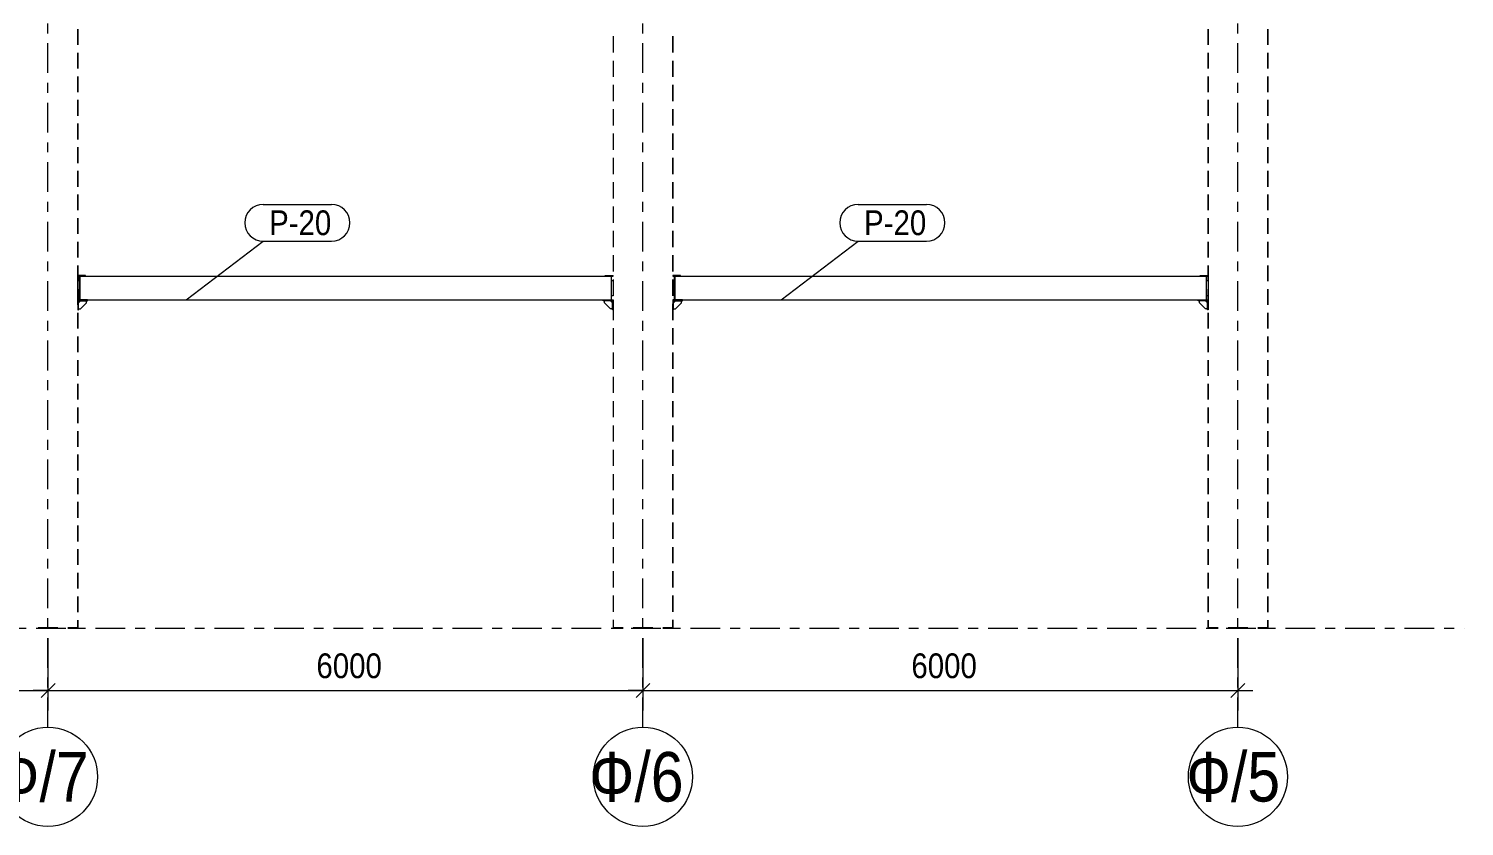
# Model space of a CAD drawing. Header units: millimetres. Extents: x -423 to 766, y -621 to 220.
# Drawn here: x 91.2 to 236, y -256.9 to -176.5 of the extents above; entities that cross this region are included whole.
import ezdxf

# ---------------------------------------------------------------- set-up
doc = ezdxf.new("R2010")
doc.units = ezdxf.units.MM
doc.linetypes.add('XKITLINE00', pattern=[0])
doc.linetypes.add('XKITLINE03', pattern=[6, 3, -1, 1, -1])
for name, color, linetype, lineweight in [('Part', 2, 'Continuous', 0), ('PartMark', 3, 'Continuous', 0), ('ReferenceModel', 1, 'Continuous', 0), ('S-GRID', 1, 'Continuous', 0), ('Z-DIMENSIONS', 1, 'Continuous', 0)]:
    doc.layers.add(name, color=color, linetype=linetype, lineweight=lineweight)
doc.styles.add('GOST type A', font='ARIAL.TTF')

msp = doc.modelspace()

# ---------------------------------------------------------------- linework, layer by layer
at = {"layer": 'Part', "linetype": 'XKITLINE00', "lineweight": 0}
for p, q in [((96.93, -201.35), (96.13, -201.35)), ((96.13, -201.35), (96.13, -201.43)), ((96.13, -201.43), (96.33, -201.43)), ((96.13, -201.88), (96.29, -201.88)), ((96.13, -203.38), (96.13, -201.88)), ((96.29, -201.47), (96.29, -203.79)), ((96.29, -201.47), (96.33, -201.47)), ((96.33, -201.43), (96.33, -203.83)), ((96.33, -201.43), (149.93, -201.43)), ((96.93, -201.43), (96.93, -201.35)), ((149.33, -201.43), (149.33, -201.35)), ((149.33, -201.35), (150.13, -201.35)), ((149.93, -201.43), (150.13, -201.43)), ((149.93, -201.43), (149.93, -203.83)), ((149.97, -201.47), (149.93, -201.47)), ((149.97, -203.79), (149.97, -201.47)), ((149.97, -201.88), (150.13, -201.88)), ((150.13, -201.43), (150.13, -201.35)), ((150.13, -201.88), (150.13, -203.38)), ((156.93, -201.35), (156.13, -201.35)), ((156.13, -201.35), (156.13, -201.43)), ((156.13, -201.43), (156.33, -201.43)), ((156.13, -201.88), (156.29, -201.88)), ((156.13, -203.38), (156.13, -201.88)), ((156.29, -201.47), (156.29, -203.79)), ((156.29, -201.47), (156.33, -201.47)), ((156.33, -201.43), (156.33, -203.83)), ((156.33, -201.43), (209.93, -201.43)), ((156.93, -201.43), (156.93, -201.35)), ((209.33, -201.43), (209.33, -201.35)), ((209.33, -201.35), (210.13, -201.35)), ((209.93, -201.43), (210.13, -201.43)), ((209.93, -201.43), (209.93, -203.83)), ((209.97, -201.47), (209.93, -201.47)), ((209.97, -203.79), (209.97, -201.47)), ((209.97, -201.88), (210.13, -201.88)), ((210.13, -201.43), (210.13, -201.35)), ((210.13, -201.88), (210.13, -203.38)), ((96.29, -203.38), (96.13, -203.38)), ((96.13, -203.83), (96.13, -204.83)), ((97.13, -203.83), (96.13, -203.83)), ((96.21, -204.11), (96.41, -203.91)), ((96.21, -204.83), (96.21, -203.91)), ((96.21, -203.91), (97.13, -203.91)), ((96.29, -203.79), (96.33, -203.79)), ((96.33, -203.83), (149.93, -203.83)), ((96.41, -204.71), (97.01, -204.11)), ((97.01, -204.11), (97.01, -203.91)), ((97.13, -203.91), (97.13, -203.83)), ((149.13, -203.91), (149.13, -203.83)), ((149.13, -203.83), (150.13, -203.83)), ((150.05, -203.91), (149.13, -203.91)), ((149.25, -204.11), (149.25, -203.91)), ((149.85, -204.71), (149.25, -204.11)), ((150.05, -204.11), (149.85, -203.91)), ((149.93, -203.79), (149.97, -203.79)), ((149.97, -203.38), (150.13, -203.38)), ((150.05, -204.83), (150.05, -203.91)), ((150.13, -203.83), (150.13, -204.83)), ((156.29, -203.38), (156.13, -203.38)), ((156.13, -203.83), (156.13, -204.83)), ((157.13, -203.83), (156.13, -203.83)), ((156.21, -204.11), (156.41, -203.91)), ((156.21, -204.83), (156.21, -203.91)), ((156.21, -203.91), (157.13, -203.91)), ((156.29, -203.79), (156.33, -203.79)), ((156.33, -203.83), (209.93, -203.83)), ((156.41, -204.71), (157.01, -204.11)), ((157.01, -204.11), (157.01, -203.91)), ((157.13, -203.91), (157.13, -203.83)), ((209.13, -203.91), (209.13, -203.83)), ((209.13, -203.83), (210.13, -203.83)), ((210.05, -203.91), (209.13, -203.91)), ((209.25, -204.11), (209.25, -203.91)), ((209.85, -204.71), (209.25, -204.11)), ((210.05, -204.11), (209.85, -203.91)), ((209.93, -203.79), (209.97, -203.79)), ((209.97, -203.38), (210.13, -203.38)), ((210.05, -204.83), (210.05, -203.91)), ((210.13, -203.83), (210.13, -204.83)), ((96.13, -204.83), (96.21, -204.83)), ((96.21, -204.71), (96.41, -204.71)), ((150.05, -204.71), (149.85, -204.71)), ((150.13, -204.83), (150.05, -204.83)), ((156.13, -204.83), (156.21, -204.83)), ((156.21, -204.71), (156.41, -204.71)), ((210.05, -204.71), (209.85, -204.71)), ((210.13, -204.83), (210.05, -204.83))]:
    msp.add_line(p, q, dxfattribs=at)
at = {"layer": 'PartMark', "linetype": 'XKITLINE00', "lineweight": 0}
for p, q in [((114.83, -194.19), (121.73, -194.19)), ((174.83, -194.19), (181.73, -194.19)), ((107.06, -203.82), (114.83, -197.89)), ((114.83, -197.89), (121.73, -197.89)), ((167.06, -203.82), (174.83, -197.89)), ((174.83, -197.89), (181.73, -197.89))]:
    msp.add_line(p, q, dxfattribs=at)
for centre, start, end in [((114.83, -196.04), 90, 270), ((121.73, -196.04), 270, 90), ((174.83, -196.04), 90, 270), ((181.73, -196.04), 270, 90)]:
    msp.add_arc(centre, 1.85, start, end, dxfattribs=at)
at = {"layer": 'ReferenceModel', "linetype": 'XKITLINE00', "lineweight": 0}
for p, q in [((96.13, -176.5), (96.13, -178.09)), ((96.13, -178.09), (96.13, -176.5)), ((96.13, -176.5), (96.13, -178.09)), ((210.13, -176.5), (210.13, -178.09)), ((210.13, -178.09), (210.13, -176.5)), ((210.13, -176.5), (210.13, -178.09)), ((216.13, -176.5), (216.13, -178.09)), ((216.13, -178.09), (216.13, -176.5)), ((216.13, -176.5), (216.13, -178.09)), ((150.13, -177.23), (150.13, -178.87)), ((150.13, -177.23), (150.13, -178.87)), ((150.13, -177.23), (150.13, -178.87)), ((156.13, -177.23), (156.13, -178.87)), ((156.13, -177.23), (156.13, -178.87)), ((156.13, -178.87), (156.13, -177.23)), ((96.13, -178.88), (96.13, -180.47)), ((96.13, -180.47), (96.13, -178.88)), ((96.13, -178.88), (96.13, -180.47)), ((210.13, -178.88), (210.13, -180.47)), ((210.13, -180.47), (210.13, -178.88)), ((210.13, -178.88), (210.13, -180.47)), ((216.13, -178.88), (216.13, -180.47)), ((216.13, -180.47), (216.13, -178.88)), ((216.13, -178.88), (216.13, -180.47)), ((150.13, -179.69), (150.13, -181.32)), ((150.13, -179.69), (150.13, -181.32)), ((150.13, -179.69), (150.13, -181.32)), ((156.13, -179.69), (156.13, -181.32)), ((156.13, -179.69), (156.13, -181.32)), ((156.13, -181.32), (156.13, -179.69)), ((96.13, -181.27), (96.13, -182.86)), ((96.13, -182.86), (96.13, -181.27)), ((96.13, -181.27), (96.13, -182.86)), ((150.13, -182.14), (150.13, -183.77)), ((150.13, -182.14), (150.13, -183.77)), ((150.13, -182.14), (150.13, -183.77)), ((156.13, -182.14), (156.13, -183.77)), ((156.13, -182.14), (156.13, -183.77)), ((156.13, -183.77), (156.13, -182.14)), ((210.13, -181.27), (210.13, -182.86)), ((210.13, -182.86), (210.13, -181.27)), ((210.13, -181.27), (210.13, -182.86)), ((216.13, -181.27), (216.13, -182.86)), ((216.13, -182.86), (216.13, -181.27)), ((216.13, -181.27), (216.13, -182.86)), ((96.13, -183.65), (96.13, -185.24)), ((96.13, -185.24), (96.13, -183.65)), ((96.13, -183.65), (96.13, -185.24)), ((210.13, -183.65), (210.13, -185.24)), ((210.13, -185.24), (210.13, -183.65)), ((210.13, -183.65), (210.13, -185.24)), ((216.13, -183.65), (216.13, -185.24)), ((216.13, -185.24), (216.13, -183.65)), ((216.13, -183.65), (216.13, -185.24)), ((150.13, -184.59), (150.13, -186.23)), ((150.13, -184.59), (150.13, -186.23)), ((150.13, -184.59), (150.13, -186.23)), ((156.13, -184.59), (156.13, -186.23)), ((156.13, -184.59), (156.13, -186.23)), ((156.13, -186.23), (156.13, -184.59)), ((96.13, -186.04), (96.13, -187.63)), ((96.13, -187.63), (96.13, -186.04)), ((96.13, -186.04), (96.13, -187.63)), ((210.13, -186.04), (210.13, -187.63)), ((210.13, -187.63), (210.13, -186.04)), ((210.13, -186.04), (210.13, -187.63)), ((216.13, -186.04), (216.13, -187.63)), ((216.13, -187.63), (216.13, -186.04)), ((216.13, -186.04), (216.13, -187.63)), ((150.13, -187.04), (150.13, -188.68)), ((150.13, -187.04), (150.13, -188.68)), ((150.13, -187.04), (150.13, -188.68)), ((156.13, -187.04), (156.13, -188.68)), ((156.13, -187.04), (156.13, -188.68)), ((156.13, -188.68), (156.13, -187.04)), ((96.13, -188.42), (96.13, -190.01)), ((96.13, -190.01), (96.13, -188.42)), ((96.13, -188.42), (96.13, -190.01)), ((150.13, -189.5), (150.13, -191.13)), ((150.13, -189.5), (150.13, -191.13)), ((150.13, -189.5), (150.13, -191.13)), ((156.13, -189.5), (156.13, -191.13)), ((156.13, -189.5), (156.13, -191.13)), ((156.13, -191.13), (156.13, -189.5)), ((210.13, -188.42), (210.13, -190.01)), ((210.13, -190.01), (210.13, -188.42)), ((210.13, -188.42), (210.13, -190.01)), ((216.13, -188.42), (216.13, -190.01)), ((216.13, -190.01), (216.13, -188.42)), ((216.13, -188.42), (216.13, -190.01)), ((96.13, -190.81), (96.13, -192.4)), ((96.13, -192.4), (96.13, -190.81)), ((96.13, -190.81), (96.13, -192.4)), ((210.13, -190.81), (210.13, -192.4)), ((210.13, -192.4), (210.13, -190.81)), ((210.13, -190.81), (210.13, -192.4)), ((216.13, -190.81), (216.13, -192.4)), ((216.13, -192.4), (216.13, -190.81)), ((216.13, -190.81), (216.13, -192.4)), ((150.13, -191.95), (150.13, -193.59)), ((150.13, -191.95), (150.13, -193.59)), ((150.13, -191.95), (150.13, -193.59)), ((156.13, -191.95), (156.13, -193.59)), ((156.13, -191.95), (156.13, -193.59)), ((156.13, -193.59), (156.13, -191.95)), ((96.13, -193.19), (96.13, -194.78)), ((96.13, -194.78), (96.13, -193.19)), ((96.13, -193.19), (96.13, -194.78)), ((210.13, -193.19), (210.13, -194.78)), ((210.13, -194.78), (210.13, -193.19)), ((210.13, -193.19), (210.13, -194.78)), ((216.13, -193.19), (216.13, -194.78)), ((216.13, -194.78), (216.13, -193.19)), ((216.13, -193.19), (216.13, -194.78)), ((150.13, -194.4), (150.13, -196.04)), ((150.13, -194.4), (150.13, -196.04)), ((150.13, -194.4), (150.13, -196.04)), ((156.13, -194.4), (156.13, -196.04)), ((156.13, -194.4), (156.13, -196.04)), ((156.13, -196.04), (156.13, -194.4)), ((96.13, -195.58), (96.13, -197.17)), ((96.13, -197.17), (96.13, -195.58)), ((96.13, -195.58), (96.13, -197.17)), ((150.13, -196.86), (150.13, -198.49)), ((150.13, -196.86), (150.13, -198.49)), ((150.13, -196.86), (150.13, -198.49)), ((156.13, -196.86), (156.13, -198.49)), ((156.13, -196.86), (156.13, -198.49)), ((156.13, -198.49), (156.13, -196.86)), ((210.13, -195.58), (210.13, -197.17)), ((210.13, -197.17), (210.13, -195.58)), ((210.13, -195.58), (210.13, -197.17)), ((216.13, -195.58), (216.13, -197.17)), ((216.13, -197.17), (216.13, -195.58)), ((216.13, -195.58), (216.13, -197.17)), ((96.13, -197.97), (96.13, -199.56)), ((96.13, -199.56), (96.13, -197.97)), ((96.13, -197.97), (96.13, -199.56)), ((210.13, -197.97), (210.13, -199.56)), ((210.13, -199.56), (210.13, -197.97)), ((210.13, -197.97), (210.13, -199.56)), ((216.13, -197.97), (216.13, -199.56)), ((216.13, -199.56), (216.13, -197.97)), ((216.13, -197.97), (216.13, -199.56)), ((150.13, -199.31), (150.13, -200.95)), ((150.13, -199.31), (150.13, -200.95)), ((150.13, -199.31), (150.13, -200.95)), ((156.13, -199.31), (156.13, -200.95)), ((156.13, -199.31), (156.13, -200.95)), ((156.13, -200.95), (156.13, -199.31)), ((96.13, -200.35), (96.13, -201.94)), ((96.13, -201.94), (96.13, -200.35)), ((96.13, -200.35), (96.13, -201.94)), ((210.13, -200.35), (210.13, -201.94)), ((210.13, -201.94), (210.13, -200.35)), ((210.13, -200.35), (210.13, -201.94)), ((216.13, -200.35), (216.13, -201.94)), ((216.13, -201.94), (216.13, -200.35)), ((216.13, -200.35), (216.13, -201.94)), ((150.13, -201.76), (150.13, -203.4)), ((150.13, -201.76), (150.13, -203.4)), ((150.13, -201.76), (150.13, -203.4)), ((156.13, -201.76), (156.13, -203.4)), ((156.13, -201.76), (156.13, -203.4)), ((156.13, -203.4), (156.13, -201.76)), ((96.13, -202.74), (96.13, -204.33)), ((96.13, -204.33), (96.13, -202.74)), ((96.13, -202.74), (96.13, -204.33)), ((210.13, -202.74), (210.13, -204.33)), ((210.13, -204.33), (210.13, -202.74)), ((210.13, -202.74), (210.13, -204.33)), ((216.13, -202.74), (216.13, -204.33)), ((216.13, -204.33), (216.13, -202.74)), ((216.13, -202.74), (216.13, -204.33)), ((96.13, -205.12), (96.13, -206.71)), ((96.13, -206.71), (96.13, -205.12)), ((96.13, -205.12), (96.13, -206.71)), ((150.13, -204.22), (150.13, -205.85)), ((150.13, -204.22), (150.13, -205.85)), ((150.13, -204.22), (150.13, -205.85)), ((156.13, -204.22), (156.13, -205.85)), ((156.13, -204.22), (156.13, -205.85)), ((156.13, -205.85), (156.13, -204.22)), ((210.13, -205.12), (210.13, -206.71)), ((210.13, -206.71), (210.13, -205.12)), ((210.13, -205.12), (210.13, -206.71)), ((216.13, -205.12), (216.13, -206.71)), ((216.13, -206.71), (216.13, -205.12)), ((216.13, -205.12), (216.13, -206.71)), ((150.13, -206.67), (150.13, -208.31)), ((150.13, -206.67), (150.13, -208.31)), ((150.13, -206.67), (150.13, -208.31)), ((156.13, -206.67), (156.13, -208.31)), ((156.13, -206.67), (156.13, -208.31)), ((156.13, -208.31), (156.13, -206.67)), ((96.13, -207.51), (96.13, -209.1)), ((96.13, -209.1), (96.13, -207.51)), ((96.13, -207.51), (96.13, -209.1)), ((210.13, -207.51), (210.13, -209.1)), ((210.13, -209.1), (210.13, -207.51)), ((210.13, -207.51), (210.13, -209.1)), ((216.13, -207.51), (216.13, -209.1)), ((216.13, -209.1), (216.13, -207.51)), ((216.13, -207.51), (216.13, -209.1)), ((96.13, -209.89), (96.13, -211.48)), ((96.13, -211.48), (96.13, -209.89)), ((96.13, -209.89), (96.13, -211.48)), ((150.13, -209.12), (150.13, -210.76)), ((150.13, -209.12), (150.13, -210.76)), ((150.13, -209.12), (150.13, -210.76)), ((156.13, -209.12), (156.13, -210.76)), ((156.13, -209.12), (156.13, -210.76)), ((156.13, -210.76), (156.13, -209.12)), ((210.13, -209.89), (210.13, -211.48)), ((210.13, -211.48), (210.13, -209.89)), ((210.13, -209.89), (210.13, -211.48)), ((216.13, -209.89), (216.13, -211.48)), ((216.13, -211.48), (216.13, -209.89)), ((216.13, -209.89), (216.13, -211.48)), ((96.13, -212.28), (96.13, -213.87)), ((96.13, -213.87), (96.13, -212.28)), ((96.13, -212.28), (96.13, -213.87)), ((150.13, -211.58), (150.13, -213.21)), ((150.13, -211.58), (150.13, -213.21)), ((150.13, -211.58), (150.13, -213.21)), ((156.13, -211.58), (156.13, -213.21)), ((156.13, -211.58), (156.13, -213.21)), ((156.13, -213.21), (156.13, -211.58)), ((210.13, -212.28), (210.13, -213.87)), ((210.13, -213.87), (210.13, -212.28)), ((210.13, -212.28), (210.13, -213.87)), ((216.13, -212.28), (216.13, -213.87)), ((216.13, -213.87), (216.13, -212.28)), ((216.13, -212.28), (216.13, -213.87)), ((150.13, -214.03), (150.13, -215.66)), ((150.13, -214.03), (150.13, -215.66)), ((150.13, -214.03), (150.13, -215.66)), ((156.13, -214.03), (156.13, -215.66)), ((156.13, -214.03), (156.13, -215.66)), ((156.13, -215.66), (156.13, -214.03)), ((96.13, -214.66), (96.13, -216.25)), ((96.13, -216.25), (96.13, -214.66)), ((96.13, -214.66), (96.13, -216.25)), ((210.13, -214.66), (210.13, -216.25)), ((210.13, -216.25), (210.13, -214.66)), ((210.13, -214.66), (210.13, -216.25)), ((216.13, -214.66), (216.13, -216.25)), ((216.13, -216.25), (216.13, -214.66)), ((216.13, -214.66), (216.13, -216.25)), ((96.13, -217.05), (96.13, -218.64)), ((96.13, -218.64), (96.13, -217.05)), ((96.13, -217.05), (96.13, -218.64)), ((150.13, -216.48), (150.13, -218.12)), ((150.13, -216.48), (150.13, -218.12)), ((150.13, -216.48), (150.13, -218.12)), ((156.13, -216.48), (156.13, -218.12)), ((156.13, -216.48), (156.13, -218.12)), ((156.13, -218.12), (156.13, -216.48)), ((210.13, -217.05), (210.13, -218.64)), ((210.13, -218.64), (210.13, -217.05)), ((210.13, -217.05), (210.13, -218.64)), ((216.13, -217.05), (216.13, -218.64)), ((216.13, -218.64), (216.13, -217.05)), ((216.13, -217.05), (216.13, -218.64)), ((96.13, -219.43), (96.13, -221.02)), ((96.13, -221.02), (96.13, -219.43)), ((96.13, -219.43), (96.13, -221.02)), ((150.13, -218.94), (150.13, -220.57)), ((150.13, -218.94), (150.13, -220.57)), ((150.13, -218.94), (150.13, -220.57)), ((156.13, -218.94), (156.13, -220.57)), ((156.13, -218.94), (156.13, -220.57)), ((156.13, -220.57), (156.13, -218.94)), ((210.13, -219.43), (210.13, -221.02)), ((210.13, -221.02), (210.13, -219.43)), ((210.13, -219.43), (210.13, -221.02)), ((216.13, -219.43), (216.13, -221.02)), ((216.13, -221.02), (216.13, -219.43)), ((216.13, -219.43), (216.13, -221.02)), ((150.13, -221.39), (150.13, -223.02)), ((150.13, -221.39), (150.13, -223.02)), ((150.13, -221.39), (150.13, -223.02)), ((156.13, -221.39), (156.13, -223.02)), ((156.13, -221.39), (156.13, -223.02)), ((156.13, -223.02), (156.13, -221.39)), ((96.13, -221.82), (96.13, -223.41)), ((96.13, -223.41), (96.13, -221.82)), ((96.13, -221.82), (96.13, -223.41)), ((210.13, -221.82), (210.13, -223.41)), ((210.13, -223.41), (210.13, -221.82)), ((210.13, -221.82), (210.13, -223.41)), ((216.13, -221.82), (216.13, -223.41)), ((216.13, -223.41), (216.13, -221.82)), ((216.13, -221.82), (216.13, -223.41)), ((96.13, -224.2), (96.13, -225.79)), ((96.13, -225.79), (96.13, -224.2)), ((96.13, -224.2), (96.13, -225.79)), ((150.13, -223.84), (150.13, -225.48)), ((150.13, -223.84), (150.13, -225.48)), ((150.13, -223.84), (150.13, -225.48)), ((156.13, -223.84), (156.13, -225.48)), ((156.13, -223.84), (156.13, -225.48)), ((156.13, -225.48), (156.13, -223.84)), ((210.13, -224.2), (210.13, -225.79)), ((210.13, -225.79), (210.13, -224.2)), ((210.13, -224.2), (210.13, -225.79)), ((216.13, -224.2), (216.13, -225.79)), ((216.13, -225.79), (216.13, -224.2)), ((216.13, -224.2), (216.13, -225.79)), ((96.13, -226.59), (96.13, -228.18)), ((96.13, -228.18), (96.13, -226.59)), ((96.13, -226.59), (96.13, -228.18)), ((150.13, -226.29), (150.13, -227.93)), ((150.13, -226.29), (150.13, -227.93)), ((150.13, -226.29), (150.13, -227.93)), ((156.13, -226.29), (156.13, -227.93)), ((156.13, -226.29), (156.13, -227.93)), ((156.13, -227.93), (156.13, -226.29)), ((210.13, -226.59), (210.13, -228.18)), ((210.13, -228.18), (210.13, -226.59)), ((210.13, -226.59), (210.13, -228.18)), ((216.13, -226.59), (216.13, -228.18)), ((216.13, -228.18), (216.13, -226.59)), ((216.13, -226.59), (216.13, -228.18)), ((96.13, -228.97), (96.13, -230.56)), ((96.13, -230.56), (96.13, -228.97)), ((96.13, -228.97), (96.13, -230.56)), ((150.13, -228.75), (150.13, -230.38)), ((150.13, -228.75), (150.13, -230.38)), ((150.13, -228.75), (150.13, -230.38)), ((156.13, -228.75), (156.13, -230.38)), ((156.13, -228.75), (156.13, -230.38)), ((156.13, -230.38), (156.13, -228.75)), ((210.13, -228.97), (210.13, -230.56)), ((210.13, -230.56), (210.13, -228.97)), ((210.13, -228.97), (210.13, -230.56)), ((216.13, -228.97), (216.13, -230.56)), ((216.13, -230.56), (216.13, -228.97)), ((216.13, -228.97), (216.13, -230.56)), ((96.13, -231.36), (96.13, -232.95)), ((96.13, -232.95), (96.13, -231.36)), ((96.13, -231.36), (96.13, -232.95)), ((150.13, -231.2), (150.13, -232.84)), ((150.13, -231.2), (150.13, -232.84)), ((150.13, -231.2), (150.13, -232.84)), ((156.13, -231.2), (156.13, -232.84)), ((156.13, -231.2), (156.13, -232.84)), ((156.13, -232.84), (156.13, -231.2)), ((210.13, -231.36), (210.13, -232.95)), ((210.13, -232.95), (210.13, -231.36)), ((210.13, -231.36), (210.13, -232.95)), ((216.13, -231.36), (216.13, -232.95)), ((216.13, -232.95), (216.13, -231.36)), ((216.13, -231.36), (216.13, -232.95)), ((96.13, -233.74), (96.13, -235.33)), ((96.13, -235.33), (96.13, -233.74)), ((96.13, -233.74), (96.13, -235.33)), ((150.13, -233.65), (150.13, -235.29)), ((150.13, -233.65), (150.13, -235.29)), ((150.13, -233.65), (150.13, -235.29)), ((156.13, -233.65), (156.13, -235.29)), ((156.13, -233.65), (156.13, -235.29)), ((156.13, -235.29), (156.13, -233.65)), ((210.13, -233.74), (210.13, -235.33)), ((210.13, -235.33), (210.13, -233.74)), ((210.13, -233.74), (210.13, -235.33)), ((216.13, -233.74), (216.13, -235.33)), ((216.13, -235.33), (216.13, -233.74)), ((216.13, -233.74), (216.13, -235.33)), ((94.13, -236.92), (92.13, -236.92)), ((92.13, -236.92), (94.13, -236.92)), ((92.13, -236.93), (94.13, -236.93)), ((92.13, -236.93), (94.13, -236.93)), ((92.13, -236.93), (94.13, -236.93)), ((96.13, -236.92), (95.13, -236.92)), ((95.13, -236.92), (96.13, -236.92)), ((95.13, -236.93), (96.13, -236.93)), ((95.13, -236.93), (96.13, -236.93)), ((95.13, -236.93), (96.13, -236.93)), ((96.13, -236.13), (96.13, -236.93)), ((96.13, -236.93), (96.13, -236.13)), ((96.13, -236.13), (96.13, -236.93)), ((96.13, -236.92), (96.13, -236.92)), ((96.13, -236.92), (96.13, -236.92)), ((96.13, -236.92), (96.13, -236.92)), ((150.13, -236.11), (150.13, -236.93)), ((150.13, -236.11), (150.13, -236.93)), ((150.13, -236.11), (150.13, -236.93)), ((150.13, -236.92), (150.13, -236.92)), ((151.13, -236.92), (150.13, -236.92)), ((150.13, -236.92), (151.13, -236.92)), ((150.13, -236.93), (151.13, -236.93)), ((150.13, -236.93), (151.13, -236.93)), ((150.13, -236.93), (151.13, -236.93)), ((154.13, -236.92), (152.13, -236.92)), ((152.13, -236.92), (154.13, -236.92)), ((152.13, -236.93), (154.13, -236.93)), ((152.13, -236.93), (154.13, -236.93)), ((152.13, -236.93), (154.13, -236.93)), ((156.13, -236.92), (155.13, -236.92)), ((155.13, -236.92), (156.13, -236.92)), ((155.13, -236.93), (156.13, -236.93)), ((155.13, -236.93), (156.13, -236.93)), ((155.13, -236.93), (156.13, -236.93)), ((156.13, -236.11), (156.13, -236.93)), ((156.13, -236.11), (156.13, -236.93)), ((156.13, -236.93), (156.13, -236.11)), ((156.13, -236.92), (156.13, -236.92)), ((210.13, -236.13), (210.13, -236.93)), ((210.13, -236.93), (210.13, -236.13)), ((210.13, -236.13), (210.13, -236.93)), ((210.13, -236.92), (210.13, -236.92)), ((210.13, -236.92), (210.13, -236.92)), ((210.13, -236.92), (210.13, -236.92)), ((211.13, -236.92), (210.13, -236.92)), ((210.13, -236.92), (211.13, -236.92)), ((210.13, -236.93), (211.13, -236.93)), ((210.13, -236.93), (211.13, -236.93)), ((210.13, -236.93), (211.13, -236.93)), ((214.13, -236.92), (212.13, -236.92)), ((212.13, -236.92), (214.13, -236.92)), ((212.13, -236.93), (214.13, -236.93)), ((212.13, -236.93), (214.13, -236.93)), ((212.13, -236.93), (214.13, -236.93)), ((216.13, -236.92), (215.13, -236.92)), ((215.13, -236.92), (216.13, -236.92)), ((215.13, -236.93), (216.13, -236.93)), ((215.13, -236.93), (216.13, -236.93)), ((215.13, -236.93), (216.13, -236.93)), ((216.13, -236.13), (216.13, -236.93)), ((216.13, -236.93), (216.13, -236.13)), ((216.13, -236.13), (216.13, -236.93)), ((216.13, -236.92), (216.13, -236.92)), ((216.13, -236.92), (216.13, -236.92)), ((216.13, -236.92), (216.13, -236.92))]:
    msp.add_line(p, q, dxfattribs=at)
at = {"layer": 'S-GRID', "linetype": 'XKITLINE03', "lineweight": 0}
for p, q in [((93.13, -246.93), (93.13, -47.33)), ((153.13, -246.93), (153.13, -47.33)), ((213.13, -246.93), (213.13, -47.33)), ((-376.07, -236.93), (235.96, -236.93))]:
    msp.add_line(p, q, dxfattribs=at)
at = {"layer": 'S-GRID', "linetype": 'XKITLINE00', "lineweight": 0}
for centre in [(93.13, -251.93), (153.13, -251.93), (213.13, -251.93)]:
    msp.add_circle(centre, 5, dxfattribs=at)
at = {"layer": 'Z-DIMENSIONS', "linetype": 'XKITLINE00', "lineweight": 0}
for p, q in [((93.13, -237.93), (93.13, -245.23)), ((93.13, -237.93), (93.13, -245.23)), ((153.13, -237.93), (153.13, -245.23)), ((153.13, -237.93), (153.13, -245.23)), ((213.13, -237.93), (213.13, -245.23)), ((93.84, -242.52), (92.43, -243.93)), ((93.84, -242.52), (92.43, -243.93)), ((153.84, -242.52), (152.43, -243.93)), ((153.84, -242.52), (152.43, -243.93)), ((213.84, -242.52), (212.43, -243.93)), ((33.13, -243.23), (93.13, -243.23)), ((93.13, -243.23), (91.63, -243.23)), ((93.13, -243.23), (94.63, -243.23)), ((93.13, -243.23), (153.13, -243.23)), ((153.13, -243.23), (151.63, -243.23)), ((153.13, -243.23), (154.63, -243.23)), ((153.13, -243.23), (213.13, -243.23)), ((213.13, -243.23), (214.63, -243.23))]:
    msp.add_line(p, q, dxfattribs=at)
at = {"layer": 'Z-DIMENSIONS'}
for p in [(93.13, -243.23), (93.13, -243.23), (153.13, -243.23), (153.13, -243.23), (213.13, -243.23)]:
    msp.add_point(p, dxfattribs=at)

# ---------------------------------------------------------------- texts
at = {"layer": 'PartMark', "style": 'GOST type A', "width": 0.85}
for p in [(115.43, -197.29), (175.43, -197.29)]:
    msp.add_text('Р-20', height=2.5, dxfattribs=at).set_placement(p)
at = {"layer": 'S-GRID', "style": 'GOST type A', "width": 0.85}
for s, p in [('Ф/7', (87.76, -254.43)), ('Ф/6', (147.76, -254.43)), ('Ф/5', (207.92, -254.43))]:
    msp.add_text(s, height=5, dxfattribs=at).set_placement(p)
at = {"layer": 'Z-DIMENSIONS', "style": 'GOST type A', "width": 0.85}
for p in [(120.2, -241.98), (180.2, -241.98)]:
    msp.add_text('6000', height=2.5, dxfattribs=at).set_placement(p)

doc.saveas('drawing.dxf')
